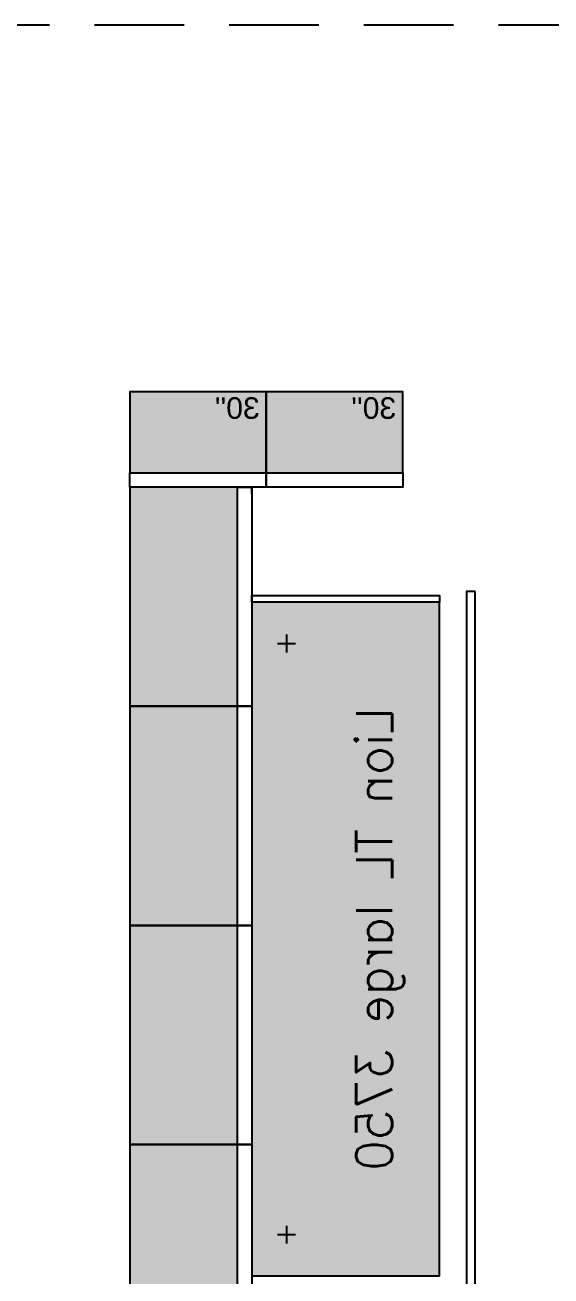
# Model space of a CAD drawing. Header units: millimetres. Extents: x 340 to 1003762, y 22 to 362022.
# Drawn here: x 607744 to 610674, y 275374 to 282337 of the extents above; entities that cross this region are included whole.
import ezdxf
from ezdxf.enums import TextEntityAlignment as Align

# ---------------------------------------------------------------- set-up
doc = ezdxf.new("R2010")
doc.units = ezdxf.units.MM
doc.linetypes.add('LSBB_P_002 - PLANTA 1° NIVEL SALA DE VENTAS$0$HIDDEN', pattern=[0.375, 0.25, -0.125])
for name, color, linetype in [('A-DEMOLICION SV', 40, 'Continuous'), ('LSBB_P_002 - PLANTA 1° NIVEL SALA DE VENTAS$0$A-GONDOLAS', 1, 'Continuous'), ('LSBB_P_002 - PLANTA 1° NIVEL SALA DE VENTAS$0$A-LAYOUT', 7, 'Continuous'), ('LSBB_P_002 - PLANTA 1° NIVEL SALA DE VENTAS$0$A-MUEBLES FRIO', 2, 'Continuous'), ('LSBB_P_002 - PLANTA 1° NIVEL SALA DE VENTAS$0$A-SALA DEFENSAS', 9, 'Continuous'), ('LSBB_P_002 - PLANTA 1° NIVEL SALA DE VENTAS$0$CENEFA', 6, 'LSBB_P_002 - PLANTA 1° NIVEL SALA DE VENTAS$0$HIDDEN'), ('LSBB_P_002 - PLANTA 1° NIVEL SALA DE VENTAS$0$LAYOUT$0$A-GONDOLAS DELGADO', 8, 'Continuous'), ('LSBB_P_002 - PLANTA 1° NIVEL SALA DE VENTAS$0$LAYOUT$0$A-SALA-GOND', 22, 'Continuous'), ('LSBB_P_002 - PLANTA 1° NIVEL SALA DE VENTAS$0$LAYOUT$0$A-SALA-HATCH-PERFUMERIA', 210, 'Continuous')]:
    doc.layers.add(name, color=color, linetype=linetype)
doc.layers.add('LSBB_P_002 - PLANTA 1° NIVEL SALA DE VENTAS$0$LAYOUT$0$A-SALA-HATCH-VEGETALES', color=7, linetype='Continuous', true_color=0x00d100)
doc.styles.add('LSBB_P_002 - PLANTA 1° NIVEL SALA DE VENTAS$0$LAYOUT$0$REF-LAYOUT N+0.00 E 03$0$REF-LAYOUT N+0.00 E 02$0$estilo1', font='arial.ttf')
doc.styles.add('LSBB_P_002 - PLANTA 1° NIVEL SALA DE VENTAS$0$LAYOUT$0$ROMANS20', font='ROMANS8.SHX', dxfattribs={"width": 0.9, "height": 2})

# ---------------------------------------------------------------- blocks, each defined once
blk = doc.blocks.new('LSBB_P_002 - PLANTA 1° NIVEL SALA DE VENTAS$0$LAYOUT$0$A$C287378D5')
blk.add_hatch(color=256).paths.add_polyline_path([(0, 0), (-1.045, 0), (-1.045, -3.75), (0, -3.75)])
at = {"layer": 'LSBB_P_002 - PLANTA 1° NIVEL SALA DE VENTAS$0$A-MUEBLES FRIO'}
for p, q in [((-0.193, -0.18), (-0.193, -0.28)), ((-0.143, -0.23), (-0.243, -0.23)), ((-0.193, -3.47), (-0.193, -3.57)), ((-0.143, -3.52), (-0.243, -3.52))]:
    blk.add_line(p, q, dxfattribs=at)
blk.add_lwpolyline([(-1.045, 0), (0, 0), (0, -3.75), (-1.045, -3.75)], close=True, dxfattribs=at)
at = {"layer": 'LSBB_P_002 - PLANTA 1° NIVEL SALA DE VENTAS$0$A-MUEBLES FRIO', "style": 'LSBB_P_002 - PLANTA 1° NIVEL SALA DE VENTAS$0$LAYOUT$0$ROMANS20'}
blk.add_text('Lion TL large 3750', height=0.2, rotation=270, dxfattribs=at).set_placement((-0.7098, -1.875), align=Align.MIDDLE)
blk = doc.blocks.new('LSBB_P_002 - PLANTA 1° NIVEL SALA DE VENTAS$0$LAYOUT$0$G. 122 X 60')
h = blk.add_hatch(color=256)
h.dxf.hatch_style = 1
h.paths.add_polyline_path([(-0.005, 0), (0.595, 0), (0.595, 1.22), (-0.005, 1.22)])
at = {"layer": 'LSBB_P_002 - PLANTA 1° NIVEL SALA DE VENTAS$0$A-GONDOLAS'}
for points in [[(-0.005, 0), (-0.085, 0), (-0.085, 1.22), (-0.005, 1.22)], [(-0.005, 0), (0.595, 0), (0.595, 1.22), (-0.005, 1.22)]]:
    blk.add_lwpolyline(points, close=True, dxfattribs=at)
blk = doc.blocks.new('LSBB_P_002 - PLANTA 1° NIVEL SALA DE VENTAS$0$LAYOUT$0$A$C77562448')
h = blk.add_hatch(color=256)
h.dxf.hatch_style = 1
h.paths.add_polyline_path([(-0.76, 0.08), (-0.76, 0.53), (0, 0.53), (0, 0.08)])
at = {"layer": 'LSBB_P_002 - PLANTA 1° NIVEL SALA DE VENTAS$0$A-GONDOLAS'}
for points in [[(-0.76, 0.08), (-0.76, 0.53), (0, 0.53), (0, 0.08)], [(-0.76, 0.08), (-0.76, 0), (0, 0), (0, 0.08)]]:
    blk.add_lwpolyline(points, close=True, dxfattribs=at)
at = {"layer": 'LSBB_P_002 - PLANTA 1° NIVEL SALA DE VENTAS$0$LAYOUT$0$A-SALA-GOND', "insert": (-0.5983, 0.4395), "char_height": 0.12, "attachment_point": 5, "style": 'LSBB_P_002 - PLANTA 1° NIVEL SALA DE VENTAS$0$LAYOUT$0$REF-LAYOUT N+0.00 E 03$0$REF-LAYOUT N+0.00 E 02$0$estilo1'}
blk.add_mtext_dynamic_manual_height_columns("30''", width=0.529325, gutter_width=2.5, heights=[0], dxfattribs=at)
blk = doc.blocks.new('LSBB_P_002 - PLANTA 1° NIVEL SALA DE VENTAS$0$SVLY')
at = {"layer": 'LSBB_P_002 - PLANTA 1° NIVEL SALA DE VENTAS$0$A-MUEBLES FRIO', "elevation": 0}
blk.add_lwpolyline([(1032.2268, 293.2323), (1032.2268, 293.2703), (1033.2718, 293.2703), (1033.2718, 293.2323)], close=True, dxfattribs=at)
at = {"layer": 'LSBB_P_002 - PLANTA 1° NIVEL SALA DE VENTAS$0$A-SALA DEFENSAS', "color": 1, "elevation": 0}
blk.add_lwpolyline([(1033.4698, 293.2921), (1033.4218, 293.2921), (1033.4218, 283.2113), (1031.2468, 283.2113), (1031.2468, 284.2499), (1031.1988, 284.2499), (1031.1988, 283.1633), (1033.4698, 283.1633), (1033.4698, 293.2921)], dxfattribs=at)
at = {"layer": 'LSBB_P_002 - PLANTA 1° NIVEL SALA DE VENTAS$0$LAYOUT$0$A-GONDOLAS DELGADO'}
for p, q in [((1032.2268, 293.8353, 0), (1032.2268, 293.8733, 0)), ((1032.2268, 293.2703, 0), (1033.2718, 293.2703, 0)), ((1033.2718, 293.2323, 0), (1032.2268, 293.2323, 0)), ((1033.2718, 293.2703, 0), (1033.2718, 293.2323, 0))]:
    blk.add_line(p, q, dxfattribs=at)
at = {"layer": 'LSBB_P_002 - PLANTA 1° NIVEL SALA DE VENTAS$0$LAYOUT$0$A-GONDOLAS DELGADO', "elevation": 0}
for points in [[(1032.3068, 293.9533), (1032.3068, 294.4033), (1031.5468, 294.4033), (1031.5468, 293.9533)], [(1033.0668, 293.9533), (1033.0668, 294.4033), (1032.3068, 294.4033), (1032.3068, 293.9533)], [(1032.3068, 293.9533), (1032.3068, 293.8733), (1031.5468, 293.8733), (1031.5468, 293.9533)], [(1033.0668, 293.9533), (1033.0668, 293.8733), (1032.3068, 293.8733), (1032.3068, 293.9533)], [(1032.1468, 293.8733), (1031.5468, 293.8733), (1031.5468, 292.6533), (1032.1468, 292.6533)], [(1032.1468, 293.8733), (1032.2268, 293.8733), (1032.2268, 292.6533), (1032.1468, 292.6533)], [(1033.2718, 293.2323), (1032.2268, 293.2323), (1032.2268, 289.4823), (1033.2718, 289.4823)], [(1032.1468, 292.6533), (1031.5468, 292.6533), (1031.5468, 291.4333), (1032.1468, 291.4333)], [(1032.1468, 292.6533), (1032.2268, 292.6533), (1032.2268, 291.4333), (1032.1468, 291.4333)], [(1032.1468, 291.4333), (1031.5468, 291.4333), (1031.5468, 290.2133), (1032.1468, 290.2133)], [(1032.1468, 291.4333), (1032.2268, 291.4333), (1032.2268, 290.2133), (1032.1468, 290.2133)], [(1032.1468, 290.2133), (1031.5468, 290.2133), (1031.5468, 288.9933), (1032.1468, 288.9933)], [(1032.1468, 290.2133), (1032.2268, 290.2133), (1032.2268, 288.9933), (1032.1468, 288.9933)]]:
    blk.add_lwpolyline(points, close=True, dxfattribs=at)
blk.add_lwpolyline([(1033.4698, 293.2921), (1033.4218, 293.2921), (1033.4218, 283.2113), (1031.2468, 283.2113), (1031.2468, 284.2499), (1031.1988, 284.2499), (1031.1988, 283.1633), (1033.4698, 283.1633), (1033.4698, 293.2921)], dxfattribs=at)
at = {"layer": 'LSBB_P_002 - PLANTA 1° NIVEL SALA DE VENTAS$0$LAYOUT$0$A-SALA-HATCH-PERFUMERIA', "xscale": -1}
for p in [(1031.5468, 293.8733, 0), (1032.3068, 293.8733, 0)]:
    blk.add_blockref('LSBB_P_002 - PLANTA 1° NIVEL SALA DE VENTAS$0$LAYOUT$0$A$C77562448', p, dxfattribs=at)
at = {"layer": 'LSBB_P_002 - PLANTA 1° NIVEL SALA DE VENTAS$0$LAYOUT$0$A-SALA-HATCH-PERFUMERIA', "rotation": 180}
for p in [(1032.1418, 293.8733, 0), (1032.1418, 292.6533, 0), (1032.1418, 291.4333, 0), (1032.1418, 290.2133, 0)]:
    blk.add_blockref('LSBB_P_002 - PLANTA 1° NIVEL SALA DE VENTAS$0$LAYOUT$0$G. 122 X 60', p, dxfattribs=at)
at = {"layer": 'LSBB_P_002 - PLANTA 1° NIVEL SALA DE VENTAS$0$LAYOUT$0$A-SALA-HATCH-VEGETALES', "xscale": -1}
blk.add_blockref('LSBB_P_002 - PLANTA 1° NIVEL SALA DE VENTAS$0$LAYOUT$0$A$C287378D5', (1032.2268, 293.2323, 0), dxfattribs=at)
blk = doc.blocks.new('LSBB_P_002 - PLANTA 1° NIVEL SALA DE VENTAS', base_point=(223.5696, 14.2202))
at = {"layer": 'LSBB_P_002 - PLANTA 1° NIVEL SALA DE VENTAS$0$CENEFA', "color": 7, "ltscale": 2}
blk.add_line((872.3495, 296.4456), (796.1745, 296.4456), dxfattribs=at)
at = {"layer": 'LSBB_P_002 - PLANTA 1° NIVEL SALA DE VENTAS$0$A-LAYOUT', "color": 1}
blk.add_blockref('LSBB_P_002 - PLANTA 1° NIVEL SALA DE VENTAS$0$SVLY', (-200, 0), dxfattribs=at)

msp = doc.modelspace()

# ---------------------------------------------------------------- block references
at = {"layer": 'A-DEMOLICION SV', "xscale": 1000, "yscale": 1000, "zscale": 1000}
msp.add_blockref('LSBB_P_002 - PLANTA 1° NIVEL SALA DE VENTAS', (350.9, 111.5), dxfattribs=at)

doc.saveas('drawing.dxf')
